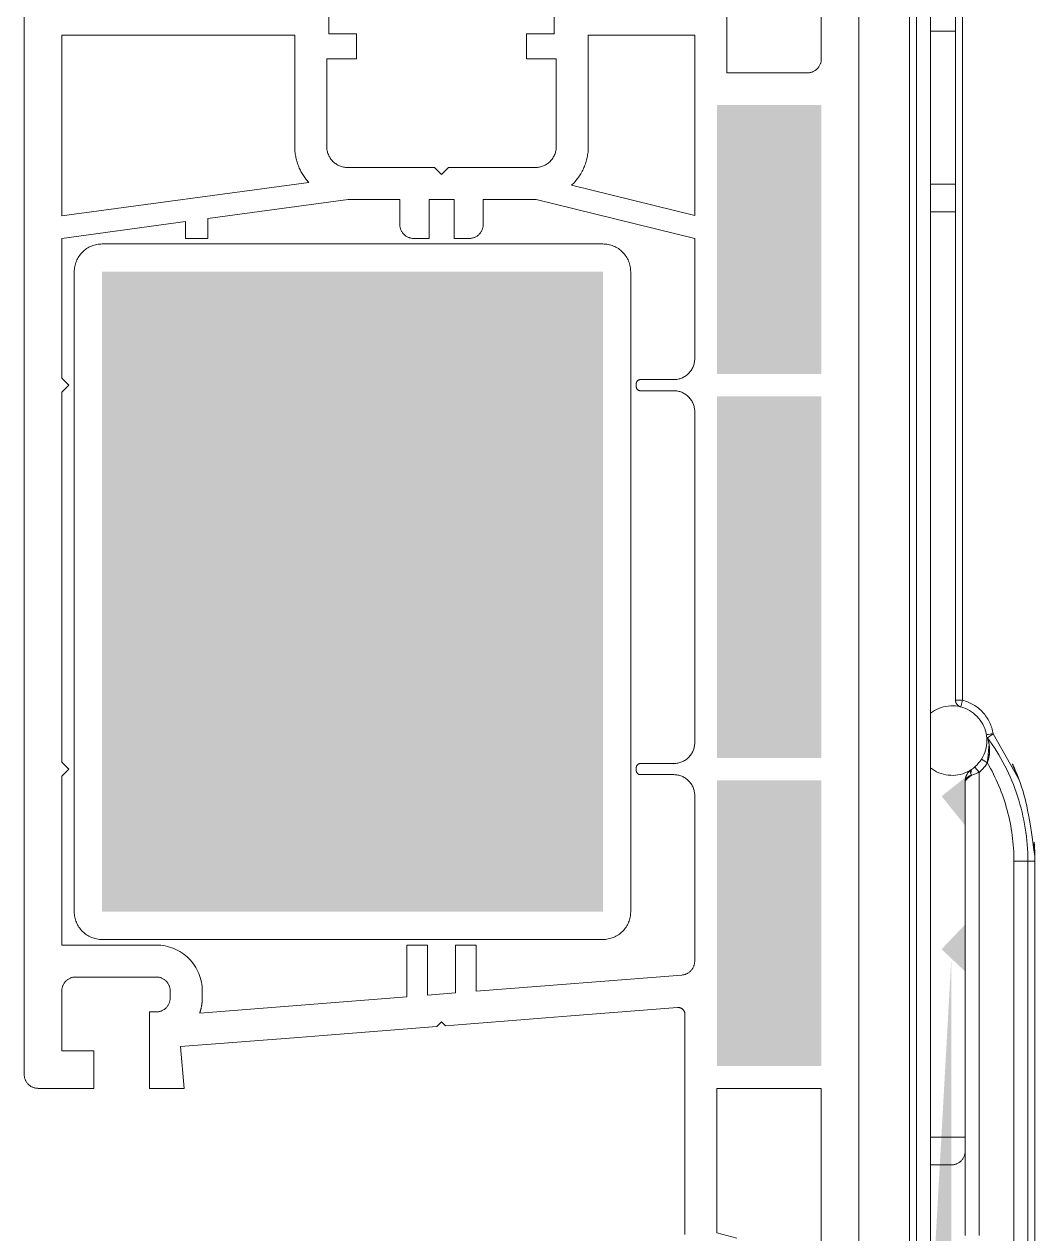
# Model space of a CAD drawing. Header units: metres. Extents: x 1838950 to 1842843, y 5171318 to 5174224.
# Drawn here: x 1841251.0894 to 1841251.1621, y 5171396.357 to 5171396.444 of the extents above; entities that cross this region are included whole.
import ezdxf

# ---------------------------------------------------------------- set-up
doc = ezdxf.new("R2010")
doc.units = ezdxf.units.M
doc.header["$LTSCALE"] = 0.0254
doc.layers.add('00 CHAZAL Coupe A.5', color=7, linetype='Continuous', lineweight=18)

# ---------------------------------------------------------------- blocks, each defined once
blk = doc.blocks.new('Groupe-1802-1')
at = {"layer": '00 CHAZAL Coupe A.5', "color": 7, "linetype": 'Continuous', "lineweight": 5}
for p, q in [((1841251.154555, 5171396.443488), (1841251.156355, 5171396.443488)), ((1841251.156355, 5171396.432488), (1841251.154555, 5171396.432488)), ((1841251.156355, 5171396.430488), (1841251.154555, 5171396.430488)), ((1841251.158221, 5171396.391157), (1841251.158644, 5171396.39089)), ((1841251.157749, 5171396.390565), (1841251.158055, 5171396.390208)), ((1841251.157535, 5171396.390009), (1841251.157497, 5171396.389996)), ((1841251.157055, 5171396.363988), (1841251.154555, 5171396.363988))]:
    blk.add_line(p, q, dxfattribs=at)
at = {"layer": '00 CHAZAL Coupe A.5', "color": 7, "linetype": 'Continuous', "lineweight": 5, "flags": 128}
for points in [[(1841251.153055, 5171396.321988), (1841251.153055, 5171396.483988)], [(1841251.154555, 5171396.321488), (1841251.154555, 5171396.458488)], [(1841251.154555, 5171396.326488), (1841251.154555, 5171396.481488)], [(1841251.153555, 5171396.481488), (1841251.153555, 5171396.326653)], [(1841251.156855, 5171396.457257), (1841251.156855, 5171396.395392), (1841251.15673, 5171396.394908), (1841251.15671, 5171396.394914), (1841251.15669, 5171396.39492), (1841251.156671, 5171396.394927), (1841251.156652, 5171396.394935), (1841251.156633, 5171396.394944), (1841251.156615, 5171396.394954), (1841251.156597, 5171396.394964), (1841251.15658, 5171396.394975), (1841251.156563, 5171396.394986), (1841251.156546, 5171396.394999), (1841251.15653, 5171396.395012), (1841251.156515, 5171396.395026), (1841251.1565, 5171396.39504), (1841251.156486, 5171396.395055), (1841251.156472, 5171396.39507), (1841251.156459, 5171396.395086), (1841251.156447, 5171396.395103), (1841251.156435, 5171396.39512), (1841251.156425, 5171396.395137), (1841251.156414, 5171396.395155), (1841251.156405, 5171396.395174), (1841251.156396, 5171396.395192), (1841251.156389, 5171396.395211), (1841251.156381, 5171396.395231), (1841251.156375, 5171396.39525), (1841251.15637, 5171396.39527), (1841251.156365, 5171396.39529), (1841251.156361, 5171396.39531), (1841251.156358, 5171396.395331), (1841251.156356, 5171396.395351), (1841251.156355, 5171396.395372), (1841251.156355, 5171396.395392), (1841251.156355, 5171396.457524)], [(1841251.136905, 5171396.356988), (1841251.136905, 5171396.372802), (1841251.136904, 5171396.372828), (1841251.136902, 5171396.372853), (1841251.136899, 5171396.372879), (1841251.136894, 5171396.372904), (1841251.136888, 5171396.372929), (1841251.136881, 5171396.372954), (1841251.136872, 5171396.372979), (1841251.136863, 5171396.373002), (1841251.136852, 5171396.373026), (1841251.13684, 5171396.373048), (1841251.136826, 5171396.373071), (1841251.136812, 5171396.373092), (1841251.136796, 5171396.373113), (1841251.13678, 5171396.373132), (1841251.136762, 5171396.373151), (1841251.136744, 5171396.373169), (1841251.136725, 5171396.373186), (1841251.136704, 5171396.373202), (1841251.136683, 5171396.373217), (1841251.136662, 5171396.373231), (1841251.136639, 5171396.373244), (1841251.136616, 5171396.373255), (1841251.136592, 5171396.373265), (1841251.136568, 5171396.373274), (1841251.136544, 5171396.373282), (1841251.136519, 5171396.373289), (1841251.136494, 5171396.373294), (1841251.136468, 5171396.373298), (1841251.136442, 5171396.373301), (1841251.136417, 5171396.373302), (1841251.136391, 5171396.373302), (1841251.136365, 5171396.3733), (1841251.128705, 5171396.372696), (1841251.126905, 5171396.372555), (1841251.119683, 5171396.371986), (1841251.119405, 5171396.372264), (1841251.119079, 5171396.371939), (1841251.110905, 5171396.371295), (1841251.109105, 5171396.371154), (1841251.100642, 5171396.370488), (1841251.100905, 5171396.367488), (1841251.098405, 5171396.367488), (1841251.098405, 5171396.372988), (1841251.098905, 5171396.372988), (1841251.098954, 5171396.372989), (1841251.099003, 5171396.372992), (1841251.099051, 5171396.372998), (1841251.0991, 5171396.373007), (1841251.099148, 5171396.373018), (1841251.099195, 5171396.373031), (1841251.099241, 5171396.373046), (1841251.099287, 5171396.373064), (1841251.099332, 5171396.373084), (1841251.099376, 5171396.373106), (1841251.099419, 5171396.37313), (1841251.09946, 5171396.373156), (1841251.0995, 5171396.373184), (1841251.099539, 5171396.373215), (1841251.099576, 5171396.373247), (1841251.099612, 5171396.373281), (1841251.099646, 5171396.373316), (1841251.099678, 5171396.373353), (1841251.099708, 5171396.373392), (1841251.099736, 5171396.373432), (1841251.099762, 5171396.373474), (1841251.099786, 5171396.373516), (1841251.099809, 5171396.37356), (1841251.099828, 5171396.373605), (1841251.099846, 5171396.373651), (1841251.099861, 5171396.373697), (1841251.099875, 5171396.373745), (1841251.099885, 5171396.373793), (1841251.099894, 5171396.373841), (1841251.0999, 5171396.37389), (1841251.099903, 5171396.373939), (1841251.099905, 5171396.373988), (1841251.099905, 5171396.374488), (1841251.099903, 5171396.374537), (1841251.0999, 5171396.374586), (1841251.099894, 5171396.374634), (1841251.099885, 5171396.374683), (1841251.099875, 5171396.374731), (1841251.099861, 5171396.374778), (1841251.099846, 5171396.374825), (1841251.099828, 5171396.37487), (1841251.099809, 5171396.374915), (1841251.099786, 5171396.374959), (1841251.099762, 5171396.375002), (1841251.099736, 5171396.375043), (1841251.099708, 5171396.375083), (1841251.099678, 5171396.375122), (1841251.099646, 5171396.375159), (1841251.099612, 5171396.375195), (1841251.099576, 5171396.375229), (1841251.099539, 5171396.375261), (1841251.0995, 5171396.375291), (1841251.09946, 5171396.375319), (1841251.099419, 5171396.375345), (1841251.099376, 5171396.37537), (1841251.099332, 5171396.375392), (1841251.099287, 5171396.375412), (1841251.099241, 5171396.375429), (1841251.099195, 5171396.375445), (1841251.099148, 5171396.375458), (1841251.0991, 5171396.375468), (1841251.099051, 5171396.375477), (1841251.099003, 5171396.375483), (1841251.098954, 5171396.375486), (1841251.098905, 5171396.375488), (1841251.093105, 5171396.375488), (1841251.093055, 5171396.375486), (1841251.093007, 5171396.375483), (1841251.092958, 5171396.375477), (1841251.092909, 5171396.375468), (1841251.092862, 5171396.375458), (1841251.092814, 5171396.375445), (1841251.092768, 5171396.375429), (1841251.092722, 5171396.375412), (1841251.092677, 5171396.375392), (1841251.092633, 5171396.37537), (1841251.09259, 5171396.375345), (1841251.092549, 5171396.375319), (1841251.092509, 5171396.375291), (1841251.09247, 5171396.375261), (1841251.092433, 5171396.375229), (1841251.092397, 5171396.375195), (1841251.092364, 5171396.375159), (1841251.092332, 5171396.375122), (1841251.092301, 5171396.375083), (1841251.092273, 5171396.375043), (1841251.092247, 5171396.375002), (1841251.092223, 5171396.374959), (1841251.092201, 5171396.374915), (1841251.092181, 5171396.37487), (1841251.092163, 5171396.374825), (1841251.092148, 5171396.374778), (1841251.092135, 5171396.374731), (1841251.092124, 5171396.374683), (1841251.092115, 5171396.374634), (1841251.092109, 5171396.374586), (1841251.092106, 5171396.374537), (1841251.092105, 5171396.374488), (1841251.092105, 5171396.370188), (1841251.094405, 5171396.370188), (1841251.094405, 5171396.367488), (1841251.090405, 5171396.367488), (1841251.090355, 5171396.367489), (1841251.090307, 5171396.367492), (1841251.090258, 5171396.367498), (1841251.090209, 5171396.367507), (1841251.090162, 5171396.367518), (1841251.090114, 5171396.367531), (1841251.090068, 5171396.367546), (1841251.090022, 5171396.367564), (1841251.089977, 5171396.367584), (1841251.089933, 5171396.367606), (1841251.08989, 5171396.36763), (1841251.089849, 5171396.367656), (1841251.089809, 5171396.367684), (1841251.08977, 5171396.367715), (1841251.089733, 5171396.367747), (1841251.089697, 5171396.367781), (1841251.089664, 5171396.367816), (1841251.089632, 5171396.367853), (1841251.089601, 5171396.367892), (1841251.089573, 5171396.367932), (1841251.089547, 5171396.367974), (1841251.089523, 5171396.368016), (1841251.089501, 5171396.36806), (1841251.089481, 5171396.368105), (1841251.089463, 5171396.368151), (1841251.089448, 5171396.368197), (1841251.089435, 5171396.368245), (1841251.089424, 5171396.368293), (1841251.089415, 5171396.368341), (1841251.089409, 5171396.36839), (1841251.089406, 5171396.368439), (1841251.089405, 5171396.368488), (1841251.089405, 5171396.463488)], [(1841251.111305, 5171396.445488), (1841251.111305, 5171396.443288), (1841251.113305, 5171396.443288), (1841251.113305, 5171396.441488), (1841251.111155, 5171396.441488), (1841251.111155, 5171396.435188), (1841251.111156, 5171396.435114), (1841251.111162, 5171396.435041), (1841251.111171, 5171396.434968), (1841251.111183, 5171396.434895), (1841251.1112, 5171396.434823), (1841251.111219, 5171396.434752), (1841251.111242, 5171396.434682), (1841251.111269, 5171396.434614), (1841251.111299, 5171396.434546), (1841251.111332, 5171396.434481), (1841251.111368, 5171396.434417), (1841251.111407, 5171396.434354), (1841251.11145, 5171396.434294), (1841251.111495, 5171396.434236), (1841251.111543, 5171396.43418), (1841251.111594, 5171396.434127), (1841251.111647, 5171396.434076), (1841251.111703, 5171396.434028), (1841251.111761, 5171396.433983), (1841251.111821, 5171396.43394), (1841251.111883, 5171396.433901), (1841251.111947, 5171396.433865), (1841251.112013, 5171396.433832), (1841251.112081, 5171396.433802), (1841251.112149, 5171396.433775), (1841251.112219, 5171396.433752), (1841251.11229, 5171396.433733), (1841251.112362, 5171396.433716), (1841251.112434, 5171396.433704), (1841251.112508, 5171396.433695), (1841251.112581, 5171396.433689), (1841251.112655, 5171396.433688), (1841251.118905, 5171396.433688), (1841251.119405, 5171396.433188), (1841251.119905, 5171396.433688), (1841251.126155, 5171396.433688), (1841251.126228, 5171396.433689), (1841251.126302, 5171396.433695), (1841251.126375, 5171396.433704), (1841251.126447, 5171396.433716), (1841251.126519, 5171396.433733), (1841251.12659, 5171396.433752), (1841251.12666, 5171396.433775), (1841251.126729, 5171396.433802), (1841251.126796, 5171396.433832), (1841251.126862, 5171396.433865), (1841251.126926, 5171396.433901), (1841251.126988, 5171396.43394), (1841251.127048, 5171396.433983), (1841251.127106, 5171396.434028), (1841251.127162, 5171396.434076), (1841251.127215, 5171396.434127), (1841251.127266, 5171396.43418), (1841251.127314, 5171396.434236), (1841251.127359, 5171396.434294), (1841251.127402, 5171396.434354), (1841251.127441, 5171396.434417), (1841251.127477, 5171396.434481), (1841251.127511, 5171396.434546), (1841251.12754, 5171396.434614), (1841251.127567, 5171396.434682), (1841251.12759, 5171396.434752), (1841251.12761, 5171396.434823), (1841251.127626, 5171396.434895), (1841251.127638, 5171396.434968), (1841251.127647, 5171396.435041), (1841251.127653, 5171396.435114), (1841251.127655, 5171396.435188), (1841251.127655, 5171396.441488), (1841251.125505, 5171396.441488), (1841251.125505, 5171396.443288), (1841251.127505, 5171396.443288), (1841251.127505, 5171396.445488)], [(1841251.139905, 5171396.445488), (1841251.139905, 5171396.440488), (1841251.145705, 5171396.440488), (1841251.145754, 5171396.440489), (1841251.145803, 5171396.440492), (1841251.145851, 5171396.440498), (1841251.1459, 5171396.440507), (1841251.145948, 5171396.440518), (1841251.145995, 5171396.440531), (1841251.146041, 5171396.440546), (1841251.146087, 5171396.440564), (1841251.146132, 5171396.440584), (1841251.146176, 5171396.440606), (1841251.146219, 5171396.44063), (1841251.14626, 5171396.440656), (1841251.1463, 5171396.440684), (1841251.146339, 5171396.440715), (1841251.146376, 5171396.440747), (1841251.146412, 5171396.440781), (1841251.146446, 5171396.440816), (1841251.146478, 5171396.440853), (1841251.146508, 5171396.440892), (1841251.146536, 5171396.440932), (1841251.146562, 5171396.440974), (1841251.146586, 5171396.441016), (1841251.146609, 5171396.44106), (1841251.146628, 5171396.441105), (1841251.146646, 5171396.441151), (1841251.146661, 5171396.441197), (1841251.146675, 5171396.441245), (1841251.146685, 5171396.441293), (1841251.146694, 5171396.441341), (1841251.1467, 5171396.44139), (1841251.146703, 5171396.441439), (1841251.146705, 5171396.441488), (1841251.146705, 5171396.445488)], [(1841251.149405, 5171396.444488), (1841251.149405, 5171396.435488), (1841251.149405, 5171396.352372)], [(1841251.145705, 5171396.440488), (1841251.139905, 5171396.440488), (1841251.139905, 5171396.446292)], [(1841251.146705, 5171396.448114), (1841251.146705, 5171396.441488), (1841251.146703, 5171396.441439), (1841251.1467, 5171396.44139), (1841251.146694, 5171396.441341), (1841251.146685, 5171396.441293), (1841251.146675, 5171396.441245), (1841251.146661, 5171396.441197), (1841251.146646, 5171396.441151), (1841251.146628, 5171396.441105), (1841251.146609, 5171396.44106), (1841251.146586, 5171396.441016), (1841251.146562, 5171396.440974), (1841251.146536, 5171396.440932), (1841251.146508, 5171396.440892), (1841251.146478, 5171396.440853), (1841251.146446, 5171396.440816), (1841251.146412, 5171396.440781), (1841251.146376, 5171396.440747), (1841251.146339, 5171396.440715), (1841251.1463, 5171396.440684), (1841251.14626, 5171396.440656), (1841251.146219, 5171396.44063), (1841251.146176, 5171396.440606), (1841251.146132, 5171396.440584), (1841251.146087, 5171396.440564), (1841251.146041, 5171396.440546), (1841251.145995, 5171396.440531), (1841251.145948, 5171396.440518), (1841251.1459, 5171396.440507), (1841251.145851, 5171396.440498), (1841251.145803, 5171396.440492), (1841251.145754, 5171396.440489), (1841251.145705, 5171396.440488)], [(1841251.109858, 5171396.432615), (1841251.092105, 5171396.430202), (1841251.092105, 5171396.443188), (1841251.108855, 5171396.443188), (1841251.108855, 5171396.435188), (1841251.108856, 5171396.435099), (1841251.108859, 5171396.435011), (1841251.108864, 5171396.434923), (1841251.108871, 5171396.434835), (1841251.10888, 5171396.434747), (1841251.108891, 5171396.43466), (1841251.108905, 5171396.434572), (1841251.10892, 5171396.434485), (1841251.108937, 5171396.434399), (1841251.108957, 5171396.434313), (1841251.108978, 5171396.434227), (1841251.109001, 5171396.434142), (1841251.109027, 5171396.434057), (1841251.109054, 5171396.433973), (1841251.109083, 5171396.43389), (1841251.109114, 5171396.433807), (1841251.109147, 5171396.433725), (1841251.109182, 5171396.433644), (1841251.109219, 5171396.433564), (1841251.109258, 5171396.433485), (1841251.109298, 5171396.433406), (1841251.10934, 5171396.433329), (1841251.109384, 5171396.433252), (1841251.10943, 5171396.433177), (1841251.109478, 5171396.433102), (1841251.109527, 5171396.433029), (1841251.109578, 5171396.432957), (1841251.109631, 5171396.432886), (1841251.109685, 5171396.432816), (1841251.109741, 5171396.432748), (1841251.109799, 5171396.432681), (1841251.109858, 5171396.432615)], [(1841251.128748, 5171396.432411), (1841251.128819, 5171396.432478), (1841251.128887, 5171396.432547), (1841251.128954, 5171396.432618), (1841251.129019, 5171396.43269), (1841251.129082, 5171396.432765), (1841251.129143, 5171396.43284), (1841251.129202, 5171396.432918), (1841251.129259, 5171396.432996), (1841251.129314, 5171396.433077), (1841251.129367, 5171396.433158), (1841251.129418, 5171396.433241), (1841251.129467, 5171396.433325), (1841251.129514, 5171396.433411), (1841251.129558, 5171396.433497), (1841251.1296, 5171396.433585), (1841251.12964, 5171396.433674), (1841251.129678, 5171396.433764), (1841251.129713, 5171396.433854), (1841251.129746, 5171396.433946), (1841251.129777, 5171396.434038), (1841251.129805, 5171396.434131), (1841251.129831, 5171396.434225), (1841251.129854, 5171396.43432), (1841251.129875, 5171396.434415), (1841251.129894, 5171396.43451), (1841251.12991, 5171396.434606), (1841251.129923, 5171396.434702), (1841251.129935, 5171396.434799), (1841251.129943, 5171396.434896), (1841251.12995, 5171396.434993), (1841251.129953, 5171396.43509), (1841251.129955, 5171396.435188), (1841251.129955, 5171396.443188), (1841251.137605, 5171396.443188), (1841251.137605, 5171396.430235), (1841251.128748, 5171396.432411)], [(1841251.126205, 5171396.431388), (1841251.137605, 5171396.428588), (1841251.137605, 5171396.419938), (1841251.137603, 5171396.419864), (1841251.137597, 5171396.419791), (1841251.137588, 5171396.419718), (1841251.137576, 5171396.419645), (1841251.13756, 5171396.419573), (1841251.13754, 5171396.419502), (1841251.137517, 5171396.419432), (1841251.13749, 5171396.419364), (1841251.137461, 5171396.419296), (1841251.137427, 5171396.419231), (1841251.137391, 5171396.419167), (1841251.137352, 5171396.419104), (1841251.137309, 5171396.419044), (1841251.137264, 5171396.418986), (1841251.137216, 5171396.41893), (1841251.137165, 5171396.418877), (1841251.137112, 5171396.418826), (1841251.137056, 5171396.418778), (1841251.136998, 5171396.418733), (1841251.136938, 5171396.41869), (1841251.136876, 5171396.418651), (1841251.136812, 5171396.418615), (1841251.136746, 5171396.418582), (1841251.136679, 5171396.418552), (1841251.13661, 5171396.418525), (1841251.13654, 5171396.418502), (1841251.136469, 5171396.418483), (1841251.136397, 5171396.418466), (1841251.136325, 5171396.418454), (1841251.136252, 5171396.418445), (1841251.136178, 5171396.418439), (1841251.136105, 5171396.418438), (1841251.133705, 5171396.418438), (1841251.13369, 5171396.418437), (1841251.133675, 5171396.418436), (1841251.133661, 5171396.418434), (1841251.133646, 5171396.418432), (1841251.133632, 5171396.418429), (1841251.133617, 5171396.418425), (1841251.133603, 5171396.41842), (1841251.13359, 5171396.418415), (1841251.133576, 5171396.418409), (1841251.133563, 5171396.418402), (1841251.13355, 5171396.418395), (1841251.133538, 5171396.418387), (1841251.133526, 5171396.418379), (1841251.133514, 5171396.41837), (1841251.133503, 5171396.41836), (1841251.133492, 5171396.41835), (1841251.133482, 5171396.418339), (1841251.133473, 5171396.418328), (1841251.133464, 5171396.418316), (1841251.133455, 5171396.418304), (1841251.133447, 5171396.418292), (1841251.13344, 5171396.418279), (1841251.133433, 5171396.418266), (1841251.133427, 5171396.418252), (1841251.133422, 5171396.418239), (1841251.133417, 5171396.418225), (1841251.133414, 5171396.418211), (1841251.13341, 5171396.418196), (1841251.133408, 5171396.418182), (1841251.133406, 5171396.418167), (1841251.133405, 5171396.418152), (1841251.133405, 5171396.418138), (1841251.133405, 5171396.417938), (1841251.133405, 5171396.417923), (1841251.133406, 5171396.417908), (1841251.133408, 5171396.417894), (1841251.13341, 5171396.417879), (1841251.133414, 5171396.417865), (1841251.133417, 5171396.417851), (1841251.133422, 5171396.417837), (1841251.133427, 5171396.417823), (1841251.133433, 5171396.417809), (1841251.13344, 5171396.417796), (1841251.133447, 5171396.417783), (1841251.133455, 5171396.417771), (1841251.133464, 5171396.417759), (1841251.133473, 5171396.417747), (1841251.133482, 5171396.417736), (1841251.133492, 5171396.417726), (1841251.133503, 5171396.417715), (1841251.133514, 5171396.417706), (1841251.133526, 5171396.417697), (1841251.133538, 5171396.417688), (1841251.13355, 5171396.41768), (1841251.133563, 5171396.417673), (1841251.133576, 5171396.417666), (1841251.13359, 5171396.417661), (1841251.133603, 5171396.417655), (1841251.133617, 5171396.417651), (1841251.133632, 5171396.417647), (1841251.133646, 5171396.417643), (1841251.133661, 5171396.417641), (1841251.133675, 5171396.417639), (1841251.13369, 5171396.417638), (1841251.133705, 5171396.417638), (1841251.136105, 5171396.417638), (1841251.136178, 5171396.417636), (1841251.136252, 5171396.41763), (1841251.136325, 5171396.417621), (1841251.136397, 5171396.417609), (1841251.136469, 5171396.417593), (1841251.13654, 5171396.417573), (1841251.13661, 5171396.41755), (1841251.136679, 5171396.417523), (1841251.136746, 5171396.417494), (1841251.136812, 5171396.417461), (1841251.136876, 5171396.417424), (1841251.136938, 5171396.417385), (1841251.136998, 5171396.417342), (1841251.137056, 5171396.417297), (1841251.137112, 5171396.417249), (1841251.137165, 5171396.417198), (1841251.137216, 5171396.417145), (1841251.137264, 5171396.417089), (1841251.137309, 5171396.417031), (1841251.137352, 5171396.416971), (1841251.137391, 5171396.416909), (1841251.137427, 5171396.416845), (1841251.137461, 5171396.416779), (1841251.13749, 5171396.416712), (1841251.137517, 5171396.416643), (1841251.13754, 5171396.416573), (1841251.13756, 5171396.416502), (1841251.137576, 5171396.41643), (1841251.137588, 5171396.416358), (1841251.137597, 5171396.416285), (1841251.137603, 5171396.416211), (1841251.137605, 5171396.416138), (1841251.137605, 5171396.392338), (1841251.137603, 5171396.392264), (1841251.137597, 5171396.392191), (1841251.137588, 5171396.392118), (1841251.137576, 5171396.392045), (1841251.13756, 5171396.391973), (1841251.13754, 5171396.391902), (1841251.137517, 5171396.391832), (1841251.13749, 5171396.391764), (1841251.137461, 5171396.391696), (1841251.137427, 5171396.391631), (1841251.137391, 5171396.391567), (1841251.137352, 5171396.391504), (1841251.137309, 5171396.391444), (1841251.137264, 5171396.391386), (1841251.137216, 5171396.39133), (1841251.137165, 5171396.391277), (1841251.137112, 5171396.391226), (1841251.137056, 5171396.391178), (1841251.136998, 5171396.391133), (1841251.136938, 5171396.39109), (1841251.136876, 5171396.391051), (1841251.136812, 5171396.391015), (1841251.136746, 5171396.390982), (1841251.136679, 5171396.390952), (1841251.13661, 5171396.390925), (1841251.13654, 5171396.390902), (1841251.136469, 5171396.390883), (1841251.136397, 5171396.390866), (1841251.136325, 5171396.390854), (1841251.136252, 5171396.390845), (1841251.136178, 5171396.390839), (1841251.136105, 5171396.390838), (1841251.133705, 5171396.390838), (1841251.13369, 5171396.390837), (1841251.133675, 5171396.390836), (1841251.133661, 5171396.390834), (1841251.133646, 5171396.390832), (1841251.133632, 5171396.390829), (1841251.133617, 5171396.390825), (1841251.133603, 5171396.39082), (1841251.13359, 5171396.390815), (1841251.133576, 5171396.390809), (1841251.133563, 5171396.390802), (1841251.13355, 5171396.390795), (1841251.133538, 5171396.390787), (1841251.133526, 5171396.390779), (1841251.133514, 5171396.39077), (1841251.133503, 5171396.39076), (1841251.133492, 5171396.39075), (1841251.133482, 5171396.390739), (1841251.133473, 5171396.390728), (1841251.133464, 5171396.390716), (1841251.133455, 5171396.390704), (1841251.133447, 5171396.390692), (1841251.13344, 5171396.390679), (1841251.133433, 5171396.390666), (1841251.133427, 5171396.390652), (1841251.133422, 5171396.390639), (1841251.133417, 5171396.390625), (1841251.133414, 5171396.390611), (1841251.13341, 5171396.390596), (1841251.133408, 5171396.390582), (1841251.133406, 5171396.390567), (1841251.133405, 5171396.390552), (1841251.133405, 5171396.390538), (1841251.133405, 5171396.390338), (1841251.133405, 5171396.390323), (1841251.133406, 5171396.390308), (1841251.133408, 5171396.390294), (1841251.13341, 5171396.390279), (1841251.133414, 5171396.390265), (1841251.133417, 5171396.390251), (1841251.133422, 5171396.390237), (1841251.133427, 5171396.390223), (1841251.133433, 5171396.390209), (1841251.13344, 5171396.390196), (1841251.133447, 5171396.390183), (1841251.133455, 5171396.390171), (1841251.133464, 5171396.390159), (1841251.133473, 5171396.390147), (1841251.133482, 5171396.390136), (1841251.133492, 5171396.390126), (1841251.133503, 5171396.390115), (1841251.133514, 5171396.390106), (1841251.133526, 5171396.390097), (1841251.133538, 5171396.390088), (1841251.13355, 5171396.39008), (1841251.133563, 5171396.390073), (1841251.133576, 5171396.390066), (1841251.13359, 5171396.390061), (1841251.133603, 5171396.390055), (1841251.133617, 5171396.390051), (1841251.133632, 5171396.390047), (1841251.133646, 5171396.390043), (1841251.133661, 5171396.390041), (1841251.133675, 5171396.390039), (1841251.13369, 5171396.390038), (1841251.133705, 5171396.390038), (1841251.136105, 5171396.390038), (1841251.136178, 5171396.390036), (1841251.136252, 5171396.39003), (1841251.136325, 5171396.390021), (1841251.136397, 5171396.390009), (1841251.136469, 5171396.389993), (1841251.13654, 5171396.389973), (1841251.13661, 5171396.38995), (1841251.136679, 5171396.389923), (1841251.136746, 5171396.389894), (1841251.136812, 5171396.389861), (1841251.136876, 5171396.389824), (1841251.136938, 5171396.389785), (1841251.136998, 5171396.389742), (1841251.137056, 5171396.389697), (1841251.137112, 5171396.389649), (1841251.137165, 5171396.389598), (1841251.137216, 5171396.389545), (1841251.137264, 5171396.389489), (1841251.137309, 5171396.389431), (1841251.137352, 5171396.389371), (1841251.137391, 5171396.389309), (1841251.137427, 5171396.389245), (1841251.137461, 5171396.389179), (1841251.13749, 5171396.389112), (1841251.137517, 5171396.389043), (1841251.13754, 5171396.388973), (1841251.13756, 5171396.388902), (1841251.137576, 5171396.38883), (1841251.137588, 5171396.388758), (1841251.137597, 5171396.388685), (1841251.137603, 5171396.388611), (1841251.137605, 5171396.388538), (1841251.137605, 5171396.376628), (1841251.137603, 5171396.376582), (1841251.1376, 5171396.376535), (1841251.137595, 5171396.376489), (1841251.137587, 5171396.376443), (1841251.137577, 5171396.376397), (1841251.137566, 5171396.376352), (1841251.137552, 5171396.376308), (1841251.137536, 5171396.376264), (1841251.137518, 5171396.376221), (1841251.137498, 5171396.376179), (1841251.137476, 5171396.376137), (1841251.137452, 5171396.376097), (1841251.137426, 5171396.376058), (1841251.137399, 5171396.376021), (1841251.13737, 5171396.375984), (1841251.137339, 5171396.375949), (1841251.137306, 5171396.375916), (1841251.137272, 5171396.375884), (1841251.137237, 5171396.375854), (1841251.1372, 5171396.375825), (1841251.137162, 5171396.375798), (1841251.137123, 5171396.375773), (1841251.137082, 5171396.37575), (1841251.137041, 5171396.375728), (1841251.136999, 5171396.375709), (1841251.136955, 5171396.375692), (1841251.136911, 5171396.375676), (1841251.136867, 5171396.375663), (1841251.136821, 5171396.375652), (1841251.136776, 5171396.375643), (1841251.136729, 5171396.375636), (1841251.136683, 5171396.375631), (1841251.121905, 5171396.374468), (1841251.121905, 5171396.377788), (1841251.120405, 5171396.377788), (1841251.120405, 5171396.37435), (1841251.118405, 5171396.374193), (1841251.118405, 5171396.377788), (1841251.116905, 5171396.377788), (1841251.116905, 5171396.374075), (1841251.102021, 5171396.372903), (1841251.102032, 5171396.372936), (1841251.102043, 5171396.372969), (1841251.102054, 5171396.373002), (1841251.102064, 5171396.373035), (1841251.102074, 5171396.373068), (1841251.102083, 5171396.373101), (1841251.102092, 5171396.373134), (1841251.102101, 5171396.373168), (1841251.102109, 5171396.373201), (1841251.102118, 5171396.373235), (1841251.102125, 5171396.373268), (1841251.102133, 5171396.373302), (1841251.10214, 5171396.373336), (1841251.102146, 5171396.37337), (1841251.102152, 5171396.373404), (1841251.102158, 5171396.373438), (1841251.102164, 5171396.373472), (1841251.102169, 5171396.373506), (1841251.102174, 5171396.37354), (1841251.102179, 5171396.373574), (1841251.102183, 5171396.373609), (1841251.102187, 5171396.373643), (1841251.10219, 5171396.373677), (1841251.102193, 5171396.373712), (1841251.102196, 5171396.373746), (1841251.102198, 5171396.373781), (1841251.1022, 5171396.373815), (1841251.102202, 5171396.37385), (1841251.102203, 5171396.373884), (1841251.102204, 5171396.373919), (1841251.102204, 5171396.373953), (1841251.102205, 5171396.373988), (1841251.102205, 5171396.374488), (1841251.102201, 5171396.37465), (1841251.102189, 5171396.374811), (1841251.102169, 5171396.374972), (1841251.102141, 5171396.375131), (1841251.102106, 5171396.37529), (1841251.102062, 5171396.375446), (1841251.102012, 5171396.375599), (1841251.101953, 5171396.375751), (1841251.101888, 5171396.375899), (1841251.101815, 5171396.376043), (1841251.101735, 5171396.376184), (1841251.101648, 5171396.376321), (1841251.101555, 5171396.376453), (1841251.101455, 5171396.376581), (1841251.10135, 5171396.376704), (1841251.101238, 5171396.376821), (1841251.101121, 5171396.376933), (1841251.100998, 5171396.377039), (1841251.10087, 5171396.377138), (1841251.100738, 5171396.377232), (1841251.100601, 5171396.377318), (1841251.10046, 5171396.377398), (1841251.100315, 5171396.377471), (1841251.100167, 5171396.377536), (1841251.100016, 5171396.377595), (1841251.099862, 5171396.377646), (1841251.099706, 5171396.377689), (1841251.099548, 5171396.377724), (1841251.099389, 5171396.377752), (1841251.099228, 5171396.377772), (1841251.099066, 5171396.377784), (1841251.098905, 5171396.377788), (1841251.092105, 5171396.377788), (1841251.092105, 5171396.389938), (1841251.092605, 5171396.390438), (1841251.092105, 5171396.390938), (1841251.092105, 5171396.417538), (1841251.092605, 5171396.418038), (1841251.092105, 5171396.418538), (1841251.092105, 5171396.428588), (1841251.101005, 5171396.429797), (1841251.101005, 5171396.428588), (1841251.102605, 5171396.428588), (1841251.102605, 5171396.430015), (1841251.112705, 5171396.431388), (1841251.116405, 5171396.431388), (1841251.116405, 5171396.429588), (1841251.116406, 5171396.429539), (1841251.116409, 5171396.42949), (1841251.116415, 5171396.429441), (1841251.116424, 5171396.429393), (1841251.116435, 5171396.429345), (1841251.116448, 5171396.429297), (1841251.116463, 5171396.429251), (1841251.116481, 5171396.429205), (1841251.116501, 5171396.42916), (1841251.116523, 5171396.429116), (1841251.116547, 5171396.429074), (1841251.116573, 5171396.429032), (1841251.116601, 5171396.428992), (1841251.116632, 5171396.428953), (1841251.116664, 5171396.428916), (1841251.116697, 5171396.428881), (1841251.116733, 5171396.428847), (1841251.11677, 5171396.428815), (1841251.116809, 5171396.428784), (1841251.116849, 5171396.428756), (1841251.11689, 5171396.42873), (1841251.116933, 5171396.428706), (1841251.116977, 5171396.428684), (1841251.117022, 5171396.428664), (1841251.117068, 5171396.428646), (1841251.117114, 5171396.428631), (1841251.117162, 5171396.428618), (1841251.117209, 5171396.428607), (1841251.117258, 5171396.428598), (1841251.117307, 5171396.428592), (1841251.117355, 5171396.428589), (1841251.117405, 5171396.428588), (1841251.118505, 5171396.428588), (1841251.118505, 5171396.431388), (1841251.120305, 5171396.431388), (1841251.120305, 5171396.428588), (1841251.121405, 5171396.428588), (1841251.121454, 5171396.428589), (1841251.121503, 5171396.428592), (1841251.121551, 5171396.428598), (1841251.1216, 5171396.428607), (1841251.121648, 5171396.428618), (1841251.121695, 5171396.428631), (1841251.121741, 5171396.428646), (1841251.121787, 5171396.428664), (1841251.121832, 5171396.428684), (1841251.121876, 5171396.428706), (1841251.121919, 5171396.42873), (1841251.12196, 5171396.428756), (1841251.122, 5171396.428784), (1841251.122039, 5171396.428815), (1841251.122076, 5171396.428847), (1841251.122112, 5171396.428881), (1841251.122146, 5171396.428916), (1841251.122178, 5171396.428953), (1841251.122208, 5171396.428992), (1841251.122236, 5171396.429032), (1841251.122262, 5171396.429074), (1841251.122286, 5171396.429116), (1841251.122309, 5171396.42916), (1841251.122328, 5171396.429205), (1841251.122346, 5171396.429251), (1841251.122361, 5171396.429297), (1841251.122375, 5171396.429345), (1841251.122385, 5171396.429393), (1841251.122394, 5171396.429441), (1841251.1224, 5171396.42949), (1841251.122403, 5171396.429539), (1841251.122405, 5171396.429588), (1841251.122405, 5171396.431388), (1841251.126155, 5171396.431388), (1841251.126156, 5171396.431388), (1841251.126158, 5171396.431388), (1841251.126159, 5171396.431388), (1841251.126161, 5171396.431388), (1841251.126162, 5171396.431388), (1841251.126164, 5171396.431388), (1841251.126165, 5171396.431388), (1841251.126167, 5171396.431388), (1841251.126169, 5171396.431388), (1841251.12617, 5171396.431388), (1841251.126172, 5171396.431388), (1841251.126173, 5171396.431388), (1841251.126175, 5171396.431388), (1841251.126176, 5171396.431388), (1841251.126178, 5171396.431388), (1841251.12618, 5171396.431388), (1841251.126181, 5171396.431388), (1841251.126183, 5171396.431388), (1841251.126184, 5171396.431388), (1841251.126186, 5171396.431388), (1841251.126187, 5171396.431388), (1841251.126189, 5171396.431388), (1841251.12619, 5171396.431388), (1841251.126192, 5171396.431388), (1841251.126194, 5171396.431388), (1841251.126195, 5171396.431388), (1841251.126197, 5171396.431388), (1841251.126198, 5171396.431388), (1841251.1262, 5171396.431388), (1841251.126201, 5171396.431388), (1841251.126203, 5171396.431388), (1841251.126205, 5171396.431388)], [(1841251.131005, 5171396.378188), (1841251.131103, 5171396.37819), (1841251.131201, 5171396.378197), (1841251.131298, 5171396.378209), (1841251.131395, 5171396.378226), (1841251.131491, 5171396.378248), (1841251.131585, 5171396.378274), (1841251.131678, 5171396.378305), (1841251.13177, 5171396.37834), (1841251.13186, 5171396.37838), (1841251.131947, 5171396.378424), (1841251.132033, 5171396.378472), (1841251.132116, 5171396.378525), (1841251.132196, 5171396.378581), (1841251.132273, 5171396.378642), (1841251.132348, 5171396.378706), (1841251.132419, 5171396.378773), (1841251.132486, 5171396.378845), (1841251.132551, 5171396.378919), (1841251.132611, 5171396.378996), (1841251.132667, 5171396.379077), (1841251.13272, 5171396.379159), (1841251.132768, 5171396.379245), (1841251.132813, 5171396.379333), (1841251.132852, 5171396.379422), (1841251.132888, 5171396.379514), (1841251.132918, 5171396.379607), (1841251.132945, 5171396.379702), (1841251.132966, 5171396.379797), (1841251.132983, 5171396.379894), (1841251.132995, 5171396.379992), (1841251.133002, 5171396.38009), (1841251.133005, 5171396.380188), (1841251.133005, 5171396.426188), (1841251.133002, 5171396.426286), (1841251.132995, 5171396.426384), (1841251.132983, 5171396.426481), (1841251.132966, 5171396.426578), (1841251.132945, 5171396.426674), (1841251.132918, 5171396.426768), (1841251.132888, 5171396.426861), (1841251.132852, 5171396.426953), (1841251.132813, 5171396.427043), (1841251.132768, 5171396.42713), (1841251.13272, 5171396.427216), (1841251.132667, 5171396.427299), (1841251.132611, 5171396.427379), (1841251.132551, 5171396.427456), (1841251.132486, 5171396.427531), (1841251.132419, 5171396.427602), (1841251.132348, 5171396.42767), (1841251.132273, 5171396.427734), (1841251.132196, 5171396.427794), (1841251.132116, 5171396.427851), (1841251.132033, 5171396.427903), (1841251.131947, 5171396.427952), (1841251.13186, 5171396.427996), (1841251.13177, 5171396.428035), (1841251.131678, 5171396.428071), (1841251.131585, 5171396.428102), (1841251.131491, 5171396.428128), (1841251.131395, 5171396.428149), (1841251.131298, 5171396.428166), (1841251.131201, 5171396.428178), (1841251.131103, 5171396.428185), (1841251.131005, 5171396.428188), (1841251.095005, 5171396.428188), (1841251.094906, 5171396.428185), (1841251.094809, 5171396.428178), (1841251.094711, 5171396.428166), (1841251.094614, 5171396.428149), (1841251.094519, 5171396.428128), (1841251.094424, 5171396.428102), (1841251.094331, 5171396.428071), (1841251.094239, 5171396.428035), (1841251.094149, 5171396.427996), (1841251.094062, 5171396.427952), (1841251.093976, 5171396.427903), (1841251.093893, 5171396.427851), (1841251.093813, 5171396.427794), (1841251.093736, 5171396.427734), (1841251.093661, 5171396.42767), (1841251.09359, 5171396.427602), (1841251.093523, 5171396.427531), (1841251.093459, 5171396.427456), (1841251.093398, 5171396.427379), (1841251.093342, 5171396.427299), (1841251.093289, 5171396.427216), (1841251.093241, 5171396.42713), (1841251.093197, 5171396.427043), (1841251.093157, 5171396.426953), (1841251.093121, 5171396.426861), (1841251.093091, 5171396.426768), (1841251.093064, 5171396.426674), (1841251.093043, 5171396.426578), (1841251.093026, 5171396.426481), (1841251.093014, 5171396.426384), (1841251.093007, 5171396.426286), (1841251.093005, 5171396.426188), (1841251.093005, 5171396.380188), (1841251.093007, 5171396.38009), (1841251.093014, 5171396.379992), (1841251.093026, 5171396.379894), (1841251.093043, 5171396.379797), (1841251.093064, 5171396.379702), (1841251.093091, 5171396.379607), (1841251.093121, 5171396.379514), (1841251.093157, 5171396.379422), (1841251.093197, 5171396.379333), (1841251.093241, 5171396.379245), (1841251.093289, 5171396.379159), (1841251.093342, 5171396.379077), (1841251.093398, 5171396.378996), (1841251.093459, 5171396.378919), (1841251.093523, 5171396.378845), (1841251.09359, 5171396.378773), (1841251.093661, 5171396.378706), (1841251.093736, 5171396.378642), (1841251.093813, 5171396.378581), (1841251.093893, 5171396.378525), (1841251.093976, 5171396.378472), (1841251.094062, 5171396.378424), (1841251.094149, 5171396.37838), (1841251.094239, 5171396.37834), (1841251.094331, 5171396.378305), (1841251.094424, 5171396.378274), (1841251.094519, 5171396.378248), (1841251.094614, 5171396.378226), (1841251.094711, 5171396.378209), (1841251.094809, 5171396.378197), (1841251.094906, 5171396.37819), (1841251.095005, 5171396.378188), (1841251.131005, 5171396.378188)], [(1841251.156355, 5171396.395392), (1841251.156855, 5171396.395392), (1841251.156959, 5171396.395364), (1841251.157062, 5171396.395331), (1841251.157163, 5171396.395295), (1841251.157264, 5171396.395255), (1841251.157362, 5171396.395211), (1841251.15746, 5171396.395164), (1841251.157555, 5171396.395114), (1841251.157649, 5171396.39506), (1841251.15774, 5171396.395002), (1841251.15783, 5171396.394942), (1841251.157917, 5171396.394878), (1841251.158002, 5171396.394812), (1841251.158084, 5171396.394742), (1841251.158164, 5171396.394669), (1841251.158241, 5171396.394593), (1841251.158316, 5171396.394515), (1841251.158387, 5171396.394434), (1841251.158456, 5171396.394351), (1841251.158521, 5171396.394265), (1841251.158584, 5171396.394177), (1841251.158643, 5171396.394087), (1841251.158699, 5171396.393994), (1841251.158751, 5171396.3939), (1841251.158801, 5171396.393804), (1841251.158846, 5171396.393706), (1841251.158888, 5171396.393606), (1841251.158927, 5171396.393505), (1841251.158961, 5171396.393403), (1841251.158993, 5171396.3933), (1841251.15902, 5171396.393195), (1841251.159044, 5171396.39309), (1841251.159063, 5171396.392984), (1841251.15866, 5171396.392688), (1841251.158832, 5171396.392448), (1841251.159, 5171396.392204), (1841251.159163, 5171396.391956), (1841251.159321, 5171396.391706), (1841251.159474, 5171396.391452), (1841251.159622, 5171396.391196), (1841251.159765, 5171396.390936), (1841251.159902, 5171396.390674), (1841251.160035, 5171396.39041), (1841251.160162, 5171396.390142), (1841251.160284, 5171396.389872), (1841251.160401, 5171396.3896), (1841251.160512, 5171396.389326), (1841251.160617, 5171396.389049), (1841251.160718, 5171396.38877), (1841251.160813, 5171396.38849), (1841251.160902, 5171396.388208), (1841251.160985, 5171396.387923), (1841251.161063, 5171396.387638), (1841251.161136, 5171396.387351), (1841251.161202, 5171396.387062), (1841251.161263, 5171396.386772), (1841251.161318, 5171396.386481), (1841251.161368, 5171396.38619), (1841251.161412, 5171396.385897), (1841251.161449, 5171396.385603), (1841251.161482, 5171396.385309), (1841251.161508, 5171396.385014), (1841251.161528, 5171396.384718), (1841251.161543, 5171396.384422), (1841251.161552, 5171396.384127), (1841251.161555, 5171396.38383), (1841251.161555, 5171396.324288)], [(1841251.162055, 5171396.323788), (1841251.162055, 5171396.38383), (1841251.160555, 5171396.38383)], [(1841251.154555, 5171396.394449), (1841251.154696, 5171396.394553), (1841251.154843, 5171396.394646), (1841251.154997, 5171396.394729), (1841251.155157, 5171396.394801), (1841251.155321, 5171396.394862), (1841251.155489, 5171396.394911), (1841251.15566, 5171396.394948), (1841251.155833, 5171396.394973), (1841251.156007, 5171396.394986), (1841251.156182, 5171396.394986), (1841251.156357, 5171396.394975), (1841251.15653, 5171396.394951), (1841251.156701, 5171396.394915), (1841251.15687, 5171396.394868), (1841251.157034, 5171396.394808), (1841251.157194, 5171396.394738), (1841251.157349, 5171396.394656), (1841251.157498, 5171396.394564), (1841251.157639, 5171396.394461), (1841251.157774, 5171396.394349), (1841251.1579, 5171396.394228), (1841251.158017, 5171396.394098), (1841251.158125, 5171396.39396), (1841251.158223, 5171396.393815), (1841251.158311, 5171396.393664), (1841251.158387, 5171396.393507), (1841251.158453, 5171396.393345), (1841251.158507, 5171396.393178), (1841251.15855, 5171396.393009), (1841251.15858, 5171396.392836), (1841251.158598, 5171396.392662), (1841251.158605, 5171396.392488), (1841251.158598, 5171396.392313), (1841251.15858, 5171396.392139), (1841251.15855, 5171396.391967), (1841251.158507, 5171396.391797), (1841251.158453, 5171396.391631), (1841251.158387, 5171396.391468), (1841251.158311, 5171396.391311), (1841251.158223, 5171396.39116), (1841251.158125, 5171396.391015), (1841251.158017, 5171396.390877), (1841251.1579, 5171396.390748), (1841251.157774, 5171396.390626), (1841251.157639, 5171396.390514), (1841251.157498, 5171396.390412), (1841251.157349, 5171396.390319), (1841251.157194, 5171396.390238), (1841251.157034, 5171396.390167), (1841251.15687, 5171396.390108), (1841251.156701, 5171396.39006), (1841251.15653, 5171396.390024), (1841251.156357, 5171396.39), (1841251.156182, 5171396.389989), (1841251.156007, 5171396.38999), (1841251.155833, 5171396.390002), (1841251.15566, 5171396.390028), (1841251.155489, 5171396.390065), (1841251.155321, 5171396.390114), (1841251.155157, 5171396.390174), (1841251.154997, 5171396.390246), (1841251.154843, 5171396.390329), (1841251.154696, 5171396.390423), (1841251.154555, 5171396.390526)], [(1841251.160555, 5171396.323788), (1841251.160555, 5171396.38383), (1841251.160553, 5171396.384062), (1841251.160547, 5171396.384293), (1841251.160537, 5171396.384524), (1841251.160524, 5171396.384755), (1841251.160507, 5171396.384985), (1841251.160486, 5171396.385216), (1841251.160461, 5171396.385446), (1841251.160433, 5171396.385675), (1841251.1604, 5171396.385904), (1841251.160364, 5171396.386132), (1841251.160324, 5171396.38636), (1841251.16028, 5171396.386587), (1841251.160233, 5171396.386814), (1841251.160182, 5171396.387039), (1841251.160127, 5171396.387264), (1841251.160068, 5171396.387487), (1841251.160006, 5171396.38771), (1841251.15994, 5171396.387932), (1841251.159871, 5171396.388152), (1841251.159798, 5171396.388372), (1841251.159721, 5171396.38859), (1841251.15964, 5171396.388807), (1841251.159556, 5171396.389022), (1841251.159469, 5171396.389236), (1841251.159378, 5171396.389449), (1841251.159283, 5171396.38966), (1841251.159185, 5171396.389869), (1841251.159084, 5171396.390077), (1841251.158979, 5171396.390283), (1841251.158871, 5171396.390487), (1841251.158759, 5171396.39069), (1841251.158644, 5171396.39089), (1841251.158629, 5171396.390867), (1841251.158613, 5171396.390843), (1841251.158598, 5171396.390819), (1841251.158582, 5171396.390796), (1841251.158566, 5171396.390773), (1841251.15855, 5171396.390749), (1841251.158533, 5171396.390726), (1841251.158516, 5171396.390704), (1841251.158499, 5171396.390681), (1841251.158482, 5171396.390658), (1841251.158465, 5171396.390636), (1841251.158447, 5171396.390614), (1841251.15843, 5171396.390592), (1841251.158412, 5171396.39057), (1841251.158393, 5171396.390548), (1841251.158375, 5171396.390527), (1841251.158357, 5171396.390506), (1841251.158338, 5171396.390484), (1841251.158319, 5171396.390463), (1841251.1583, 5171396.390443), (1841251.15828, 5171396.390422), (1841251.158261, 5171396.390402), (1841251.158241, 5171396.390381), (1841251.158221, 5171396.390361), (1841251.158201, 5171396.390341), (1841251.15818, 5171396.390322), (1841251.15816, 5171396.390302), (1841251.158139, 5171396.390283), (1841251.158118, 5171396.390264), (1841251.158097, 5171396.390245), (1841251.158076, 5171396.390226), (1841251.158055, 5171396.390208), (1841251.158055, 5171396.356916)], [(1841251.157055, 5171396.356916), (1841251.157055, 5171396.389581), (1841251.157055, 5171396.389611), (1841251.157056, 5171396.38964), (1841251.157058, 5171396.389669), (1841251.157061, 5171396.389698), (1841251.157065, 5171396.389727), (1841251.15707, 5171396.389756), (1841251.157076, 5171396.389785), (1841251.157082, 5171396.389814), (1841251.157089, 5171396.389842), (1841251.157097, 5171396.389871), (1841251.157106, 5171396.389898), (1841251.157116, 5171396.389926), (1841251.157126, 5171396.389954), (1841251.157138, 5171396.389981), (1841251.15715, 5171396.390007), (1841251.157163, 5171396.390034), (1841251.157176, 5171396.39006), (1841251.157191, 5171396.390085), (1841251.157206, 5171396.39011), (1841251.157222, 5171396.390135), (1841251.157239, 5171396.390159), (1841251.157256, 5171396.390183), (1841251.157274, 5171396.390206), (1841251.157293, 5171396.390229), (1841251.157312, 5171396.390251), (1841251.157332, 5171396.390272), (1841251.157352, 5171396.390293), (1841251.157374, 5171396.390314), (1841251.157395, 5171396.390333), (1841251.157418, 5171396.390352), (1841251.157441, 5171396.390371), (1841251.157464, 5171396.390388)], [(1841251.146705, 5171396.352909), (1841251.146705, 5171396.367488), (1841251.139205, 5171396.367488), (1841251.139205, 5171396.357093), (1841251.140629, 5171396.356712)], [(1841251.157055, 5171396.362988), (1841251.157053, 5171396.362939), (1841251.15705, 5171396.36289), (1841251.157044, 5171396.362841), (1841251.157035, 5171396.362793), (1841251.157025, 5171396.362745), (1841251.157011, 5171396.362697), (1841251.156996, 5171396.362651), (1841251.156978, 5171396.362605), (1841251.156959, 5171396.36256), (1841251.156936, 5171396.362516), (1841251.156912, 5171396.362474), (1841251.156886, 5171396.362432), (1841251.156858, 5171396.362392), (1841251.156828, 5171396.362353), (1841251.156796, 5171396.362316), (1841251.156762, 5171396.362281), (1841251.156726, 5171396.362247), (1841251.156689, 5171396.362215), (1841251.15665, 5171396.362184), (1841251.15661, 5171396.362156), (1841251.156569, 5171396.36213), (1841251.156526, 5171396.362106), (1841251.156482, 5171396.362084), (1841251.156437, 5171396.362064), (1841251.156391, 5171396.362046), (1841251.156345, 5171396.362031), (1841251.156298, 5171396.362018), (1841251.15625, 5171396.362007), (1841251.156201, 5171396.361998), (1841251.156153, 5171396.361992), (1841251.156104, 5171396.361989), (1841251.156055, 5171396.361988), (1841251.154555, 5171396.361988)]]:
    blk.add_lwpolyline(points, dxfattribs=at)
for points in [[(1841251.159063, 5171396.392984), (1841251.159, 5171396.392974, 0.004141), (1841251.158781, 5171396.392937), (1841251.158709, 5171396.392924, -0.019643), (1841251.158634, 5171396.392914), (1841251.158622, 5171396.392913, 0.060827), (1841251.158571, 5171396.392901), (1841251.15857, 5171396.392901)], [(1841251.162055, 5171396.38383), (1841251.162054, 5171396.384162, 0.053019), (1841251.161766, 5171396.386822, 0.033704), (1841251.161021, 5171396.389401), (1841251.160925, 5171396.389666, 0.0707), (1841251.159409, 5171396.392511), (1841251.159066, 5171396.39298), (1841251.159063, 5171396.392984)], [(1841251.157453, 5171396.390117), (1841251.157453, 5171396.390116, 0.020323), (1841251.157472, 5171396.390058), (1841251.157472, 5171396.390057)], [(1841251.157796, 5171396.390103), (1841251.157796, 5171396.390103, -0.002614), (1841251.157722, 5171396.390076), (1841251.157722, 5171396.390075)], [(1841251.158055, 5171396.390208), (1841251.158053, 5171396.390207, -0.00975), (1841251.157797, 5171396.390104), (1841251.157796, 5171396.390103)], [(1841251.157472, 5171396.390057), (1841251.157472, 5171396.390057, 0.019219), (1841251.157497, 5171396.389997), (1841251.157497, 5171396.389996)], [(1841251.157722, 5171396.390075), (1841251.15772, 5171396.390075, -0.006321), (1841251.157536, 5171396.390009), (1841251.157535, 5171396.390009)]]:
    blk.add_lwpolyline(points, format="xyb", dxfattribs=at)
at = {"layer": '00 CHAZAL Coupe A.5', "color": 7, "linetype": 'Continuous', "lineweight": 5}
for points, knots in [([(1841251.15877, 5171396.392212), (1841251.158879, 5171396.391532), (1841251.158646, 5171396.390895), (1841251.158645, 5171396.390893), (1841251.158644, 5171396.39089)], [0, 0, 0, 0.996555, 0.996555, 1, 1, 1]), ([(1841251.15866, 5171396.392688), (1841251.158657, 5171396.392693), (1841251.158664, 5171396.392667), (1841251.158697, 5171396.39258), (1841251.158716, 5171396.392476), (1841251.158725, 5171396.392438), (1841251.158725, 5171396.392437)], [0, 0, 0, 0.249199, 0.498397, 0.747596, 0.996795, 1, 1, 1]), ([(1841251.158725, 5171396.392437), (1841251.158751, 5171396.392325), (1841251.158769, 5171396.392213), (1841251.15877, 5171396.392212), (1841251.15877, 5171396.392212)], [0, 0, 0, 0.994944, 0.994944, 1, 1, 1]), ([(1841251.157497, 5171396.390412), (1841251.157464, 5171396.390386), (1841251.157424, 5171396.390282), (1841251.157439, 5171396.390164), (1841251.157453, 5171396.390117), (1841251.157453, 5171396.390117)], [0, 0, 0, 0.332287, 0.664574, 0.996861, 1, 1, 1]), ([(1841251.157497, 5171396.389996), (1841251.157292, 5171396.389938), (1841251.157073, 5171396.389714), (1841251.157057, 5171396.389615), (1841251.157057, 5171396.389615), (1841251.157057, 5171396.389614)], [0, 0, 0, 0.498441, 0.996881, 0.996881, 1, 1, 1])]:
    blk.add_open_spline(points, degree=2, knots=knots, dxfattribs=at)
for points in [[(1841251.139205, 5171396.438188), (1841251.146705, 5171396.438188), (1841251.139205, 5171396.418838), (1841251.146705, 5171396.418838)], [(1841251.095005, 5171396.380188), (1841251.095005, 5171396.426188), (1841251.131005, 5171396.380188), (1841251.131005, 5171396.426188)], [(1841251.139205, 5171396.417238), (1841251.139205, 5171396.391238), (1841251.146705, 5171396.417238), (1841251.146705, 5171396.391238)], [(1841251.146705, 5171396.389638), (1841251.139205, 5171396.389638), (1841251.146705, 5171396.369088), (1841251.139205, 5171396.369088)], [(1841251.157102, 5171396.389886), (1841251.155355, 5171396.388488), (1841251.157055, 5171396.386363)], [(1841251.157055, 5171396.379277), (1841251.155355, 5171396.377488), (1841251.157055, 5171396.375873)], [(1841251.156055, 5171396.376823), (1841251.156055, 5171396.349988), (1841251.154555, 5171396.349988)]]:
    blk.add_solid(points, dxfattribs=at)

msp = doc.modelspace()

# ---------------------------------------------------------------- block references
at = {"layer": '00 CHAZAL Coupe A.5', "color": 7}
msp.add_blockref('Groupe-1802-1', (0, 0), dxfattribs=at)

doc.saveas('drawing.dxf')
